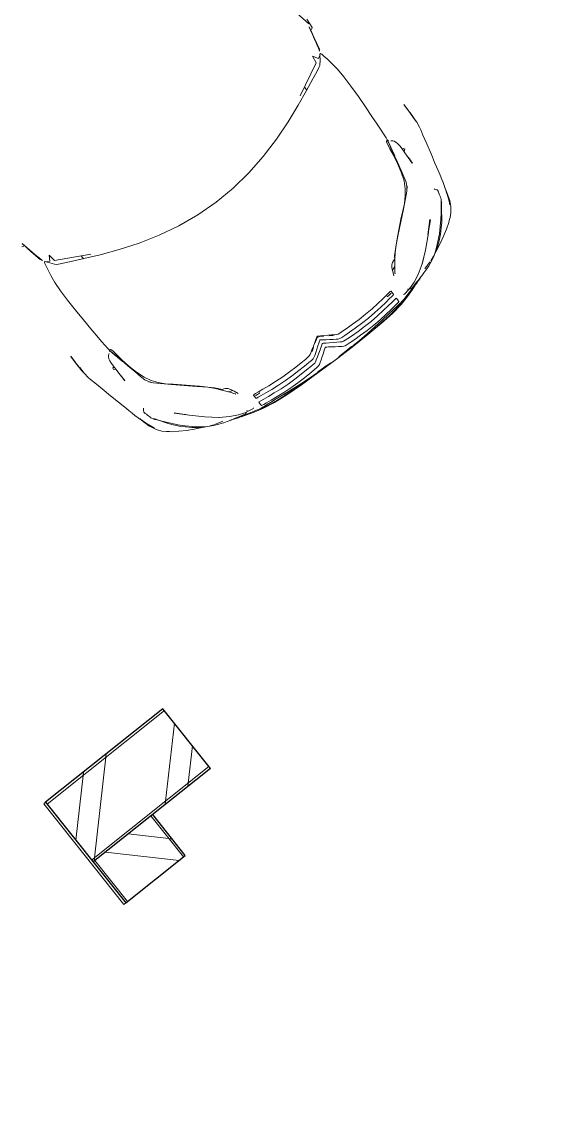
# Model space of a CAD drawing. Header units: millimetres. Extents: x 0 to 57242, y -59538 to 11130.
# Drawn here: x 8741 to 10988, y -10192 to -5605 of the extents above; entities that cross this region are included whole.
import ezdxf

# ---------------------------------------------------------------- set-up
doc = ezdxf.new("R2010")
doc.units = ezdxf.units.MM
for name, color, linetype, lineweight in [('A-WALL', 113, 'Continuous', 9), ('A-WALL-PATT', 111, 'Continuous', 25), ('G-IMPT', 8, 'Continuous', 9), ('GFdwg_dwg', 8, 'Continuous', 9)]:
    doc.layers.add(name, color=color, linetype=linetype, lineweight=lineweight)
pattern_1 = [(83.519, (10522.43, -7949.05), (-353.33, 40.14), []), (83.519, (10285.15, -7650.95), (-353.33, 40.14), [])]
pattern_2 = [(173.52, (10074.85, -9915.74), (-40.14, -353.33), []), (173.52, (9776.75, -10153.02), (-40.14, -353.33), [])]

# ---------------------------------------------------------------- blocks, each defined once
blk = doc.blocks.new('GFdwg_dwg_rge-311280-Level 0')
at = {"color": 1, "lineweight": 9, "flags": 128}
blk.add_lwpolyline([(-2120, 10), (-2120, 0), (-1580, 0), (-1580, 10)], dxfattribs=at)
blk = doc.blocks.new('GFdwg_dwg-311279-Level 0')
at = {"rotation": 308.5192572358332}
blk.add_blockref('GFdwg_dwg_rge-311280-Level 0', (10153, -10543.8), dxfattribs=at)
blk = doc.blocks.new('Red Car - Citroen C4_DWG-589463-Level 0')
at = {"layer": 'G-IMPT'}
for p, q in [((-1041, 872.2), (-1053.4, 869)), ((-1016.9, 874.9), (-1041, 872.2)), ((-986.8, 874.9), (-1016.9, 874.9)), ((-1013.6, 874.8), (-1008.5, 875.1)), ((-1013.6, 874.8), (-986.8, 874.9)), ((-1008.5, 875.1), (-1002.9, 875.5)), ((-1002.9, 875.5), (-971.1, 875.9)), ((-998, 875.4), (-966.5, 876.1)), ((-998, 875.4), (-971.1, 875.9)), ((-993.6, 875.3), (-966.5, 876.1)), ((-993.6, 875.3), (-989.6, 875.6)), ((-989.6, 875.6), (-986.8, 875.8)), ((-986.8, 875.8), (-960.1, 876.6)), ((-960.1, 876.6), (-927, 876.1)), ((-925.8, 876.1), (-958.8, 876.5)), ((-927, 876.1), (-958.8, 876.5)), ((-1233.4, 824), (-1200.3, 832.4)), ((-1200.3, 832.4), (-1159.6, 842.7)), ((-1159.6, 842.7), (-1115.3, 853.5)), ((-1076.8, 862.9), (-1115.3, 853.5)), ((-1053.4, 869), (-1076.8, 862.9)), ((-1362.9, 787.7), (-1387.9, 775.3)), ((-1378.4, 777.3), (-1356.6, 787.2)), ((-1345.4, 791.3), (-1364.5, 783.6)), ((-1352.2, 788.7), (-1364.5, 783.6)), ((-1362.9, 787.7), (-1315.1, 802)), ((-1362.9, 787.7), (-1329.1, 798.4)), ((-1362.9, 787.7), (-1356.3, 790)), ((-1356.6, 787.2), (-1343.9, 792.8)), ((-1345.4, 791.3), (-1356.6, 787.2)), ((-1356.6, 787.2), (-1352.2, 788.7)), ((-1356.3, 790), (-1315.1, 802)), ((-1352.2, 788.7), (-1345.4, 791.3)), ((-1351.2, 789.5), (-1343.9, 792.8)), ((-1335.5, 794.6), (-1345.4, 791.3)), ((-1343.9, 792.8), (-1323, 798.7)), ((-1343.9, 792.8), (-1325.3, 797.9)), ((-1319, 800), (-1335.5, 794.6)), ((-1329.1, 798.4), (-1311.5, 802.6)), ((-1329.1, 798.4), (-1315.1, 802)), ((-1329.1, 798.4), (-1313.7, 801.9)), ((-1319, 800), (-1303, 805.5)), ((-1309.8, 803.2), (-1315.1, 802)), ((-1286.3, 810.8), (-1303, 805.5)), ((-1273, 814.3), (-1286.3, 810.8)), ((-1254.5, 819), (-1273, 814.3)), ((-1233.4, 824), (-1254.5, 819)), ((-1428.8, 735.6), (-1434.5, 728.3)), ((-1428.8, 735.6), (-1420.3, 745.8)), ((-1420.3, 745.8), (-1406.9, 760.8)), ((-1406.9, 760.8), (-1401.6, 764.8)), ((-1401.6, 764.8), (-1387.9, 775.3)), ((-1366, 740.5), (-1383.8, 726.7)), ((-1370, 738.5), (-1382.6, 729.9)), ((-1378.4, 777.3), (-1373.2, 779.7)), ((-1370, 738.5), (-1360.8, 745.2)), ((-1352.1, 750.9), (-1366, 740.5)), ((-1354.4, 750.2), (-1360.8, 745.2)), ((-1350.4, 753.8), (-1354.4, 750.2)), ((-1352.1, 750.9), (-1343.2, 757.5)), ((-1342.7, 757.9), (-1351.5, 751.3)), ((-1351.5, 751.3), (-1343.2, 757.5)), ((-1350.4, 753.8), (-1348.1, 756.3)), ((-1348.1, 756.3), (-1346.9, 757.8)), ((-1346.4, 757.2), (-1347.4, 757.7)), ((-1346.9, 757.2), (-1346.9, 757.8)), ((-1346.4, 757.2), (-1344.1, 757)), ((-1342.7, 757.9), (-1337.6, 761.5)), ((-1337.6, 761.5), (-1335, 762.9)), ((-1333.2, 763.5), (-1335, 762.9)), ((-1329.8, 764.5), (-1333.2, 763.5)), ((-1329.8, 764.5), (-1324.4, 766)), ((-1324.4, 766), (-1318.1, 767.8)), ((-1318.1, 767.8), (-1311.8, 769.5)), ((-1306.5, 771), (-1311.8, 769.5)), ((-1306.5, 771), (-1303.2, 772)), ((-1303.2, 772), (-1301.2, 772.4)), ((-1301.2, 772.4), (-1299.7, 772.6)), ((-1299.7, 772.6), (-1298.9, 772.6)), ((-1298.9, 772.6), (-1297.4, 772.3)), ((-1297.4, 772.3), (-1295.6, 771.5)), ((-1295.6, 771.5), (-1293.3, 770)), ((-1290.3, 768), (-1293.3, 770)), ((-1286.5, 765.4), (-1290.3, 768)), ((-1286.5, 765.4), (-1284.7, 764.1)), ((-1115.5, 757.1), (-1144.8, 757.2)), ((-1115.9, 757), (-1144.8, 757.2)), ((-1115.5, 757.1), (-1144.2, 757)), ((-1115, 757.1), (-1144.2, 757)), ((-1114.7, 757.2), (-1143.6, 756.8)), ((-1115, 757.1), (-1143.6, 756.8)), ((-1143.1, 756.6), (-1114.1, 757.3)), ((-1143.1, 756.6), (-1114.7, 757.2)), ((-1114.1, 757.3), (-1089.7, 758)), ((-1089.7, 758), (-1069.4, 758.5)), ((-1083.8, 757.9), (-1078.2, 767.2)), ((-1076.4, 767.1), (-1077.1, 764.9)), ((-1077.1, 764.9), (-1076.4, 767.1)), ((-1072, 760.9), (-1072, 766.9)), ((-1072, 760.9), (-1072, 758.3)), ((-1069.4, 758.5), (-1053, 758.3)), ((-1040.2, 757.1), (-1053, 758.3)), ((-1031, 754.7), (-1040.2, 757.1)), ((-1031, 754.7), (-1024.3, 751.3)), ((-1024.3, 751.3), (-1019.4, 747.2)), ((-1015.4, 742.7), (-1019.4, 747.2)), ((-1015.4, 742.7), (-1013.7, 740.9)), ((-1007.8, 734), (-1005.1, 730.2)), ((-1007.8, 734), (-1005.1, 730.2)), ((-1007.8, 734), (-1005.1, 730.2)), ((-1007.8, 734), (-1005.1, 730.2)), ((-1007.8, 734), (-1005.1, 730.2)), ((-1007.8, 734), (-1005.1, 730.2)), ((-1007.8, 734), (-1005.1, 730.2)), ((-1007.8, 734), (-1005.1, 730.2)), ((-954.6, 735.3), (-977.3, 733.8)), ((-924.1, 737), (-954.6, 735.3)), ((-885.1, 739.1), (-924.1, 737)), ((-885.1, 739.1), (-836.9, 741.7)), ((-783.8, 744.1), (-836.9, 741.7)), ((-730.3, 745.5), (-783.8, 744.1)), ((-680.7, 745.4), (-730.3, 745.5)), ((-680.7, 745.4), (-639.5, 742.9)), ((-606.1, 739), (-639.5, 742.9)), ((-580.4, 734.6), (-606.1, 739)), ((-561.8, 730.8), (-580.4, 734.6)), ((-531, 729.8), (-507.8, 736.2)), ((-515.1, 735), (-531, 729.8)), ((-529.6, 730.7), (-504.7, 736.7)), ((-507.8, 736.2), (-529.6, 730.7)), ((-526.7, 733.7), (-501.4, 739)), ((-521, 734.9), (-519.6, 735.6)), ((-519.6, 735.6), (-521, 734.9)), ((-479.5, 742.6), (-504.7, 736.7)), ((-502.9, 737.2), (-477.6, 743)), ((-479.5, 742.6), (-502.9, 737.2)), ((-501.4, 739), (-476.2, 744.4)), ((-477.6, 743), (-452.2, 748.7)), ((-476.2, 744.4), (-451, 749.7)), ((-426.8, 754.4), (-452.2, 748.7)), ((-451.5, 748.9), (-426.2, 754.4)), ((-451.5, 748.9), (-426.8, 754.4)), ((-451, 749.7), (-425.8, 755.1)), ((-435.7, 764.2), (-440.3, 756.9)), ((-394.6, 767.5), (-435.7, 764.2)), ((-425.7, 754.8), (-425.8, 755.1)), ((-280.7, 735.5), (-414.9, 762.7)), ((-1451, 703.6), (-1467.2, 676)), ((-1433.9, 689.9), (-1453, 671)), ((-1451, 703.6), (-1434.5, 728.3)), ((-1448.8, 668.2), (-1426.4, 690.2)), ((-1433.9, 689.9), (-1415.3, 705.8)), ((-1426.4, 690.2), (-1404.3, 709.8)), ((-1398, 719.1), (-1415.3, 705.8)), ((-1383.8, 726.7), (-1404.3, 709.8)), ((-1382.6, 729.9), (-1398, 719.1)), ((-1170.6, 693.3), (-1191.9, 687.5)), ((-1182.1, 683.8), (-1145.5, 696.2)), ((-1170.6, 693.3), (-1139.1, 700.7)), ((-1106.4, 705.9), (-1145.5, 696.2)), ((-1102.8, 708.7), (-1139.1, 700.7)), ((-1069.2, 713.1), (-1106.4, 705.9)), ((-1067.3, 716.4), (-1102.8, 708.7)), ((-1049.7, 721.8), (-1074.9, 716.5)), ((-1038.6, 718.1), (-1069.2, 713.1)), ((-1037.9, 722.8), (-1067.3, 716.4)), ((-1049.7, 721.8), (-1024.9, 726.8)), ((-1038.6, 718.1), (-1019.1, 721.3)), ((-1037.9, 722.8), (-1020.3, 727.1)), ((-1033.9, 725), (-1015.5, 728.9)), ((-1033.9, 725), (-1024.9, 726.8)), ((-1010, 729.8), (-1020.3, 727.1)), ((-1008.3, 723.5), (-1019.1, 721.3)), ((-1015.5, 728.9), (-1011.7, 729.7)), ((-1004, 731.2), (-1011.7, 729.7)), ((-1002.3, 731.5), (-1010, 729.8)), ((-1004, 725.2), (-1008.3, 723.5)), ((-1004, 725.2), (-1008.3, 723.5)), ((-1004, 725.2), (-1008.3, 723.5)), ((-1004, 725.2), (-1008.3, 723.5)), ((-1004, 725.2), (-1008.3, 723.5)), ((-1004, 725.2), (-1008.3, 723.5)), ((-1004, 725.2), (-1008.3, 723.5)), ((-1004, 725.2), (-1008.3, 723.5)), ((-1004, 725.2), (-1008.3, 723.5)), ((-1006.7, 732.5), (-1005.1, 730.2)), ((-1003.7, 727.2), (-1005.1, 730.2)), ((-1003.2, 731.3), (-1004, 731.2)), ((-1004, 725.2), (-1003.7, 727.2)), ((-1003.2, 731.3), (-1002.7, 731.4)), ((-1002.7, 731.4), (-1002.4, 731.4)), ((-1002.4, 731.4), (-1002.3, 731.5)), ((-992.9, 732.6), (-1002.3, 731.5)), ((-992.9, 732.6), (-977.3, 733.8)), ((-634.4, 551.3), (-564, 688.3)), ((-587.1, 684.7), (-581.8, 693.5)), ((-576.8, 698.4), (-581.8, 693.5)), ((-576.8, 698.4), (-569.3, 704.4)), ((-569.3, 704.4), (-560.7, 710.7)), ((-532.8, 692.8), (-564, 688.3)), ((-561.8, 730.8), (-549.9, 728.3)), ((-560.7, 710.7), (-552.5, 716.6)), ((-547.1, 721.8), (-555, 706.3)), ((-555, 706.3), (-532.8, 692.8)), ((-546.1, 721.4), (-552.5, 716.6)), ((-543.9, 726.5), (-549.9, 728.3)), ((-546.1, 721.4), (-542.9, 724.5)), ((-544.2, 727.3), (-545.5, 724.9)), ((-542.9, 724.5), (-543.9, 726.5)), ((-529.6, 730.4), (-534, 728.2)), ((-532.5, 729), (-524.6, 731.7)), ((-532.5, 729), (-528, 731.3)), ((-526.6, 733.3), (-526.7, 733.7)), ((-1497.5, 616.2), (-1482.8, 646.4)), ((-1470.5, 644.7), (-1490.3, 620.4)), ((-1471.3, 650.5), (-1487.7, 629.6)), ((-1482.8, 646.4), (-1467.2, 676)), ((-1453, 671), (-1471.3, 650.5)), ((-1448.8, 668.2), (-1470.5, 644.7)), ((-1423.1, 628.1), (-1376.8, 672.7)), ((-1423, 627.7), (-1377.7, 673.6)), ((-1423, 627.9), (-1377.3, 673.2)), ((-1423, 627.7), (-1377.3, 673.2)), ((-1423, 627.9), (-1376.8, 672.7)), ((-1416.9, 633.8), (-1378.1, 674)), ((-1416.2, 634.3), (-1377.7, 673.6)), ((-1412.5, 638.3), (-1378.5, 674.4)), ((-1409.7, 641), (-1378.1, 674)), ((-1244.5, 644.7), (-1275.3, 610.3)), ((-1235.9, 649.7), (-1257.8, 628.2)), ((-1223.7, 666.8), (-1244.5, 644.7)), ((-1244.5, 644.7), (-1223.7, 666.8)), ((-1244.5, 644.7), (-1223.7, 666.8)), ((-1244.5, 644.7), (-1223.7, 666.7)), ((-1244.5, 644.7), (-1223.7, 666.7)), ((-1244.5, 644.7), (-1223.7, 666.7)), ((-1244.4, 644.8), (-1223.7, 667)), ((-1244.4, 644.8), (-1223.7, 666.8)), ((-1244.2, 644.7), (-1223.7, 667)), ((-1211.4, 668.3), (-1235.9, 649.7)), ((-1207.9, 679.8), (-1223.7, 666.7)), ((-1223.6, 667.1), (-1207.8, 680.4)), ((-1223.5, 667.1), (-1207.8, 680.6)), ((-1223.5, 667.1), (-1207.8, 680.4)), ((-1223.4, 667.1), (-1207.8, 680.6)), ((-1211.4, 668.3), (-1182.1, 683.8)), ((-1191.9, 687.5), (-1207.9, 679.8)), ((-609.7, 635.7), (-595.5, 667)), ((-595.5, 667), (-587.1, 684.7)), ((-1501.6, 608.2), (-1510.6, 589.8)), ((-1507.1, 596.2), (-1490.3, 620.4)), ((-1501.6, 608.2), (-1501, 609.4)), ((-1501, 609.4), (-1487.7, 629.6)), ((-1499, 612.7), (-1497.5, 616.2)), ((-1468.1, 580.1), (-1423.1, 628.1)), ((-1275.3, 610.3), (-1310.9, 569.7)), ((-1279.3, 603.8), (-1302.8, 576.6)), ((-1279.3, 603.8), (-1257.8, 628.2)), ((-609.7, 635.7), (-632.6, 585.7)), ((-1529, 551.6), (-1535.3, 533.3)), ((-1519.8, 572.9), (-1529, 551.6)), ((-1522.6, 552.5), (-1523.6, 549)), ((-1522.6, 552.5), (-1518.4, 567.2)), ((-1519.8, 572.9), (-1507.1, 596.2)), ((-1517.1, 571.8), (-1510.6, 589.8)), ((-1506.1, 533.9), (-1467.8, 580.4)), ((-1506.1, 533.9), (-1468.1, 580.1)), ((-1505.9, 534.5), (-1467.8, 580.4)), ((-1310.9, 569.7), (-1346.3, 529.5)), ((-1302.8, 576.6), (-1327.4, 548.3)), ((-660.9, 520.8), (-632.6, 585.7)), ((-632.2, 587), (-615.9, 587.3)), ((-632.2, 587), (-615.9, 587.3)), ((-1544.6, 503.2), (-1543, 508.2)), ((-1540.2, 517.2), (-1543, 508.2)), ((-1535.9, 531.5), (-1540.2, 517.2)), ((-1535.9, 531.5), (-1535.3, 533.3)), ((-1531.2, 495.2), (-1505.9, 534.5)), ((-1525.6, 540.4), (-1528.6, 531)), ((-1526.8, 536.5), (-1528.6, 531)), ((-1526.8, 536.5), (-1523.6, 549)), ((-1526.8, 536.5), (-1525.6, 540.4)), ((-1376.9, 495), (-1352.4, 520.5)), ((-1376.4, 495.7), (-1346.3, 529.5)), ((-1327.4, 548.3), (-1352.4, 520.5)), ((-691.1, 444.7), (-660.9, 520.8)), ((-1559.7, 457.5), (-1559, 460.4)), ((-1557.2, 466.7), (-1559, 460.4)), ((-1557.2, 466.7), (-1556.3, 469.8)), ((-1556.5, 465.7), (-1557.1, 464.1)), ((-1556.3, 469.8), (-1554.9, 474.1)), ((-1553, 470.1), (-1555.9, 458.6)), ((-1555.2, 436.1), (-1546.8, 461.9)), ((-1552.6, 480.3), (-1554.9, 474.1)), ((-1550.1, 481.5), (-1553, 470.1)), ((-1552.6, 480.3), (-1549.3, 489.3)), ((-1547.6, 491.2), (-1550.1, 481.5)), ((-1549.3, 489.3), (-1545.4, 499.5)), ((-1547.6, 491.2), (-1545.5, 499.8)), ((-1531.2, 495.2), (-1546.8, 461.9)), ((-1545.5, 499.8), (-1544.6, 503.2)), ((-1545.4, 499.5), (-1544.7, 501.2)), ((-1400.2, 473.3), (-1421.3, 455.4)), ((-1416, 458.2), (-1413.4, 459.2)), ((-1407.5, 463.7), (-1413.4, 459.2)), ((-1413.4, 456.6), (-1413.4, 462.1)), ((-1396, 474.9), (-1407.5, 463.7)), ((-1376.9, 495), (-1400.2, 473.3)), ((-1376.4, 495.7), (-1396, 474.9)), ((-1577.7, 403.5), (-1566.6, 438.3)), ((-1569.6, 417.3), (-1572.9, 404.3)), ((-1566.2, 430.2), (-1569.6, 417.3)), ((-1559.2, 458.4), (-1566.6, 438.3)), ((-1563.3, 441.5), (-1566.2, 430.2)), ((-1563.3, 441.5), (-1561.2, 450)), ((-1561.2, 450), (-1562.8, 443.3)), ((-1562.8, 443.3), (-1561.4, 449.5)), ((-1559.3, 417.3), (-1562, 405.3)), ((-1561.4, 449.5), (-1560.4, 454)), ((-1560.6, 440.6), (-1561.4, 437.3)), ((-1561.4, 437.3), (-1561.2, 435.5)), ((-1561.2, 435.5), (-1561, 434.6)), ((-1560.2, 433.2), (-1561, 434.6)), ((-1558.9, 446.9), (-1560.6, 440.6)), ((-1559.7, 457.5), (-1560.4, 454)), ((-1558.9, 431.8), (-1560.2, 433.2)), ((-1555.2, 436.1), (-1559.3, 417.3)), ((-1558.9, 446.9), (-1555.9, 458.6)), ((-1557.4, 429.9), (-1558.9, 431.8)), ((-1557.4, 429.9), (-1556.7, 428.6)), ((-1554.8, 424.7), (-1553.6, 421.3)), ((-1554.8, 424.7), (-1554.8, 424.5)), ((-1457.2, 416.6), (-1474.6, 409.9)), ((-1470.9, 418.6), (-1470.3, 419)), ((-1470.3, 419), (-1469.8, 419.3)), ((-1469.8, 419.3), (-1469.3, 419.5)), ((-1468.9, 419.7), (-1469.3, 419.5)), ((-1468.9, 419.7), (-1468.7, 419.9)), ((-1462.5, 424), (-1468.7, 419.9)), ((-1462.5, 424), (-1453.4, 430.8)), ((-1442.1, 423.9), (-1457.2, 416.6)), ((-1442.2, 423.9), (-1457.2, 416.6)), ((-1441.8, 424), (-1457.1, 416.7)), ((-1442.1, 423.9), (-1457.1, 416.7)), ((-1441.3, 424.3), (-1456.9, 416.7)), ((-1441.8, 424), (-1456.9, 416.7)), ((-1453.4, 430.8), (-1439.4, 441.3)), ((-1450.8, 419.6), (-1445.3, 436.9)), ((-1442.2, 423.9), (-1432.1, 431.6)), ((-1442.1, 423.9), (-1442.2, 423.9)), ((-1441.8, 424), (-1442.1, 423.9)), ((-1441.3, 424.3), (-1441.8, 424)), ((-1421.3, 455.4), (-1439.4, 441.3)), ((-1426, 439.3), (-1432.1, 431.6)), ((-1422.6, 446.1), (-1426, 439.3)), ((-1420.9, 451.6), (-1422.6, 446.1)), ((-1420.9, 451.6), (-1419.7, 454.8)), ((-1418.8, 456.6), (-1419.7, 454.8)), ((-1417.6, 457.6), (-1418.8, 456.6)), ((-1416, 458.2), (-1417.6, 457.6)), ((-719.9, 361.3), (-691.1, 444.7)), ((-1593.3, 321.4), (-1583, 373)), ((-1591.4, 333.6), (-1581.1, 378.2)), ((-1591.4, 333.6), (-1583, 373)), ((-1589.1, 346.1), (-1581.1, 378.2)), ((-1587.8, 361.8), (-1577.7, 403.5)), ((-1581.7, 364.5), (-1580.9, 369.4)), ((-1579.8, 375.4), (-1580.9, 369.4)), ((-1578.2, 382.9), (-1579.8, 375.4)), ((-1575.9, 392.3), (-1578.2, 382.9)), ((-1575.9, 392.3), (-1572.9, 404.3)), ((-1563, 398.8), (-1562, 405.3)), ((-1562, 396.3), (-1563, 398.8)), ((-1562, 396.1), (-1562, 396.3)), ((-1561.8, 395.8), (-1562, 396.1)), ((-1561.8, 395.8), (-1561.7, 395.6)), ((-1561.7, 395.6), (-1561.6, 395.3)), ((-1561.4, 395), (-1561.6, 395.3)), ((-1591.4, 333.6), (-1599.2, 267.1)), ((-1589.1, 346.1), (-1596.9, 291.2)), ((-1591.4, 333.6), (-1596.9, 291.2)), ((-1596.1, 310.1), (-1587.8, 361.8)), ((-1594.3, 316.3), (-1591.8, 331.3)), ((-1593.3, 321.4), (-1591.4, 333.6)), ((-1589.1, 346.1), (-1591.8, 331.3)), ((-1591.4, 333.6), (-1589.1, 346.1)), ((-1585.9, 323.8), (-1589, 295.5)), ((-1585.9, 323.8), (-1583.9, 342.3)), ((-1583.9, 342.3), (-1582.8, 353.5)), ((-1582.8, 353.5), (-1582.2, 360)), ((-1581.7, 364.5), (-1582.2, 360)), ((-1577.2, 337.7), (-1580.1, 315.4)), ((-1577.2, 337.7), (-1575.5, 351.3)), ((-1574.5, 358.5), (-1575.5, 351.3)), ((-1573.6, 361.2), (-1574.5, 358.5)), ((-1572.4, 361.6), (-1573.6, 361.2)), ((-1572.4, 361.6), (-1570.6, 361.9)), ((-1570.6, 361.9), (-1570.2, 361.9)), ((-1568, 362), (-1570.2, 361.9)), ((-1568, 362), (-1567.2, 362)), ((-1567.2, 362), (-1565.9, 362)), ((-1564.4, 362), (-1565.9, 362)), ((-1562.9, 362), (-1564.4, 362)), ((-1561.6, 362), (-1562.9, 362)), ((-1561.6, 362), (-1560.8, 362)), ((-1558.6, 361.9), (-1560.8, 362)), ((-1557.7, 337.7), (-1560.5, 315.4)), ((-1558.2, 361.9), (-1558.6, 361.9)), ((-1556.4, 361.6), (-1558.2, 361.9)), ((-1557.7, 337.7), (-1556, 351.3)), ((-1556.4, 361.6), (-1555.4, 361.2)), ((-1556, 351.3), (-1555.2, 358.4)), ((-1555.2, 358.4), (-1555.4, 361.2)), ((-1539.6, 337.7), (-1542.4, 315.4)), ((-1539.6, 337.7), (-1537.9, 351.3)), ((-1536.8, 358.5), (-1537.9, 351.3)), ((-1535.9, 361.2), (-1536.8, 358.5)), ((-1534.8, 361.6), (-1535.9, 361.2)), ((-1534.8, 361.6), (-1533, 361.9)), ((-1533, 361.9), (-1532.6, 361.9)), ((-1530.4, 362), (-1532.6, 361.9)), ((-1530.4, 362), (-1529.5, 362)), ((-1529.5, 362), (-1528.3, 362)), ((-1526.8, 362), (-1528.3, 362)), ((-1527.1, 341.5), (-1527.4, 337.9)), ((-1527.4, 337.9), (-1527.2, 336.2)), ((-1527.2, 336.3), (-1526.5, 335.6)), ((-1527.2, 336.2), (-1526.5, 335.6)), ((-1527.2, 336.2), (-1526.5, 335.6)), ((-1527.1, 341.5), (-1526.5, 347.4)), ((-1525.3, 362), (-1526.8, 362)), ((-1525.6, 355), (-1526.5, 347.4)), ((-1525.3, 335.7), (-1526.5, 335.6)), ((-1525.4, 356.8), (-1525.6, 355)), ((-1524, 362), (-1525.3, 362)), ((-1524, 362), (-1523.2, 362)), ((-1521, 361.9), (-1523.2, 362)), ((-1520.1, 337.7), (-1522.9, 315.4)), ((-1520.6, 361.9), (-1521, 361.9)), ((-1518.8, 361.6), (-1520.6, 361.9)), ((-1520.1, 337.7), (-1518.3, 351.3)), ((-1518.8, 361.6), (-1517.8, 361.2)), ((-1518.3, 351.3), (-1517.6, 358.4)), ((-1517.6, 358.4), (-1517.8, 361.2)), ((-719.9, 361.3), (-744, 274.1)), ((-1596.9, 291.2), (-1603.4, 195.8)), ((-1601.6, 249), (-1596.1, 310.1)), ((-1594.3, 316.3), (-1600, 252.7)), ((-1596.9, 291.2), (-1600, 252.7)), ((-1600, 252.7), (-1597.2, 288.8)), ((-1596.9, 291.2), (-1599.2, 267.1)), ((-1594.3, 316.3), (-1597.2, 288.8)), ((-1596.9, 291.2), (-1594.3, 316.3)), ((-1589, 295.5), (-1592.8, 259.7)), ((-1583.3, 286.6), (-1586.4, 253.3)), ((-1580.1, 315.4), (-1583.3, 286.6)), ((-1566.8, 253.5), (-1563.7, 286.6)), ((-1563.7, 286.6), (-1560.5, 315.4)), ((-1545.7, 286.6), (-1548.7, 253.3)), ((-1542.4, 315.4), (-1545.7, 286.6)), ((-1529.2, 253.5), (-1526.1, 286.6)), ((-1526.1, 286.6), (-1522.9, 315.4)), ((-1601.6, 249), (-1605.4, 174.7)), ((-1600, 252.7), (-1603.4, 195.8)), ((-1596.9, 217.7), (-1592.9, 258.2)), ((-1592.8, 259.7), (-1596.8, 219)), ((-1596.8, 219), (-1592.9, 258.2)), ((-1588.6, 217.7), (-1586.4, 253.3)), ((-1569, 218.1), (-1566.8, 253.5)), ((-1551, 217.7), (-1548.7, 253.3)), ((-1531.4, 218.1), (-1529.2, 253.5)), ((-762.4, 184.3), (-744, 274.1)), ((-1600.7, 174.6), (-1596.9, 217.7)), ((-1588.6, 217.7), (-1589.4, 181.8)), ((-1569, 218.1), (-1569.8, 182.7)), ((-1551, 217.7), (-1551.7, 181.8)), ((-1531.4, 218.1), (-1532.2, 182.7)), ((-774.2, 92.6), (-762.4, 184.3)), ((-1605.4, 174.7), (-1607.5, 90)), ((-1604.1, 145.7), (-1605.3, 97.4)), ((-1604.1, 145.7), (-1604.7, 121.9)), ((-1600.7, 174.6), (-1603.7, 131.2)), ((-1589.4, 181.8), (-1589.1, 147.8)), ((-1589.1, 147.8), (-1588.3, 118)), ((-1569.6, 149.3), (-1569.8, 182.7)), ((-1568.8, 120.3), (-1569.6, 149.3)), ((-1551.7, 181.8), (-1551.5, 147.8)), ((-1551.5, 147.8), (-1550.6, 118)), ((-1532, 149.3), (-1532.2, 182.7)), ((-1531.2, 120.3), (-1532, 149.3)), ((-1605.8, 87.6), (-1603.7, 131.2)), ((-1604.7, 121.9), (-1605.3, 97.3)), ((-1587.2, 94.6), (-1588.3, 118)), ((-1587.2, 94.6), (-1586.5, 79.8)), ((-1567.8, 97.8), (-1568.8, 120.3)), ((-1567.8, 97.8), (-1567.2, 84.1)), ((-1549.6, 94.6), (-1550.6, 118)), ((-1549.6, 94.6), (-1548.9, 79.8)), ((-1530.2, 97.8), (-1531.2, 120.3)), ((-1530.2, 97.8), (-1529.6, 84.1)), ((-778.4, 0), (-774.2, 92.6)), ((-1608.1, 0), (-1607.5, 90)), ((-1607.1, 43.8), (-1605.8, 87.6)), ((-1604.4, 70.2), (-1605.6, 32.3)), ((-1604, 82.5), (-1604.4, 70.2)), ((-1604, 82.5), (-1603.6, 89.6)), ((-1586.5, 79.8), (-1585.3, 70.6)), ((-1585.3, 70.6), (-1582.8, 63.9)), ((-1578.4, 56.7), (-1582.8, 63.9)), ((-1578.4, 56.7), (-1571.3, 46)), ((-1571.3, 46), (-1562.8, 33.7)), ((-1566.1, 76), (-1567.2, 84.1)), ((-1563.8, 70), (-1566.1, 76)), ((-1559.4, 62.9), (-1563.8, 70)), ((-1559.4, 62.9), (-1552.2, 51.4)), ((-1543.6, 37.8), (-1552.2, 51.4)), ((-1548.9, 79.8), (-1547.7, 70.6)), ((-1547.7, 70.6), (-1545.2, 63.9)), ((-1540.8, 56.7), (-1545.2, 63.9)), ((-1540.8, 56.7), (-1533.7, 46)), ((-1533.7, 46), (-1525.2, 33.7)), ((-1528.5, 76), (-1529.6, 84.1)), ((-1526.2, 70), (-1528.5, 76)), ((-1521.8, 62.9), (-1526.2, 70)), ((-1521.8, 62.9), (-1514.6, 51.4)), ((-1520.2, 55.1), (-1510.5, 41)), ((-1506, 37.8), (-1514.6, 51.4)), ((-1607.5, 0), (-1607.1, 43.8)), ((-1607.5, 0), (-1607.1, -43.8)), ((-1605.6, 32.3), (-1605.9, 21.7)), ((-1562.8, 33.7), (-1554.3, 21.5)), ((-1547.2, 11.4), (-1554.3, 21.5)), ((-1547.2, 11.4), (-1542.8, 5.1)), ((-1535, 24.1), (-1543.6, 37.8)), ((-1542.8, 5.1), (-1540.5, 1.8)), ((-1540.5, 1.8), (-1539.6, 0.4)), ((-1539.5, 0), (-1539.6, 0.4)), ((-1527.7, 12.7), (-1535, 24.1)), ((-1527.7, 12.7), (-1523.3, 5.7)), ((-1525.2, 33.7), (-1516.7, 21.5)), ((-1523.3, 5.7), (-1521, 1.9)), ((-1521, 1.9), (-1520.1, 0.4)), ((-1520, 0), (-1520.1, 0.4)), ((-1520, 0), (-1520.1, -0.4)), ((-1509.5, 11.4), (-1516.7, 21.5)), ((-1513.1, 45), (-1510.5, 41)), ((-1509.5, 11.4), (-1505.2, 5.1)), ((-1497.4, 24.1), (-1506, 37.8)), ((-1505.2, 5.1), (-1502.9, 1.8)), ((-1502.9, 1.8), (-1502, 0.4)), ((-1501.9, 0), (-1502, 0.4)), ((-1501.9, 0), (-1502, -0.4)), ((-1499.2, 22.6), (-1490.7, 11)), ((-1490.1, 12.7), (-1497.4, 24.1)), ((-1495.2, 17.2), (-1490.7, 11)), ((-1495.2, 17.2), (-1487.9, 6.6)), ((-1492.2, 13.2), (-1487.9, 6.6)), ((-1490.1, 12.7), (-1485.7, 5.7)), ((-1488.5, 4.3), (-1489.1, 7.2)), ((-1487.6, 0), (-1488, 2)), ((-1485.7, 5.7), (-1483.3, 1.9)), ((-1483.3, 1.9), (-1482.5, 0.4)), ((-1482.4, 0), (-1482.5, 0.4)), ((-1608.1, 0), (-1607.5, -90)), ((-1607.1, -43.8), (-1605.8, -87.6)), ((-1604.4, -70.2), (-1605.9, -21.7)), ((-1605.9, -21.7), (-1605.6, -32.3)), ((-1604.4, -70.2), (-1605.6, -32.3)), ((-1604.4, -70.2), (-1605.4, -39.4)), ((-1571.3, -46), (-1562.8, -33.7)), ((-1562.8, -33.7), (-1554.3, -21.5)), ((-1547.2, -11.4), (-1554.3, -21.5)), ((-1543.6, -37.8), (-1552.2, -51.4)), ((-1547.2, -11.4), (-1542.8, -5.1)), ((-1535, -24.1), (-1543.6, -37.8)), ((-1542.8, -5.1), (-1540.5, -1.8)), ((-1540.5, -1.8), (-1539.6, -0.4)), ((-1539.5, 0), (-1539.6, -0.4)), ((-1535, -24.1), (-1527.7, -12.7)), ((-1533.7, -46), (-1525.2, -33.7)), ((-1527.7, -12.7), (-1523.3, -5.7)), ((-1525.2, -33.7), (-1516.7, -21.5)), ((-1523.3, -5.7), (-1521, -1.9)), ((-1521, -1.9), (-1520.1, -0.4)), ((-1520.2, -55.1), (-1510.5, -41)), ((-1509.5, -11.4), (-1516.7, -21.5)), ((-1506, -37.8), (-1514.6, -51.4)), ((-1513.1, -45), (-1510.5, -41)), ((-1509.5, -11.4), (-1505.2, -5.1)), ((-1497.4, -24.1), (-1506, -37.8)), ((-1505.2, -5.1), (-1502.9, -1.8)), ((-1502.9, -1.8), (-1502, -0.4)), ((-1499.2, -22.6), (-1490.7, -11)), ((-1497.4, -24.1), (-1490.1, -12.7)), ((-1495.2, -17.2), (-1487.9, -6.6)), ((-1495.2, -17.2), (-1490.7, -11)), ((-1492.2, -13.2), (-1487.9, -6.6)), ((-1490.1, -12.7), (-1485.7, -5.7)), ((-1488.5, -4), (-1489.1, -7.2)), ((-1487.6, 0), (-1488, -2)), ((-1485.7, -5.7), (-1483.3, -1.9)), ((-1483.3, -1.9), (-1482.5, -0.4)), ((-1482.4, 0), (-1482.5, -0.4)), ((-778.4, 0), (-774.2, -92.6)), ((-1607.5, -90), (-1605.4, -174.7)), ((-1605.8, -87.6), (-1603.7, -131.2)), ((-1604, -82.5), (-1604.4, -70.2)), ((-1603.6, -89.6), (-1604, -82.5)), ((-1587.2, -94.6), (-1586.5, -79.8)), ((-1586.5, -79.8), (-1585.3, -70.6)), ((-1585.3, -70.6), (-1582.8, -63.9)), ((-1578.4, -56.7), (-1582.8, -63.9)), ((-1571.3, -46), (-1578.4, -56.7)), ((-1567.8, -97.8), (-1567.2, -84.1)), ((-1566.1, -76), (-1567.2, -84.1)), ((-1563.8, -70), (-1566.1, -76)), ((-1559.4, -62.9), (-1563.8, -70)), ((-1559.4, -62.9), (-1552.2, -51.4)), ((-1549.6, -94.6), (-1548.9, -79.8)), ((-1548.9, -79.8), (-1547.7, -70.6)), ((-1547.7, -70.6), (-1545.2, -63.9)), ((-1540.8, -56.7), (-1545.2, -63.9)), ((-1533.7, -46), (-1540.8, -56.7)), ((-1530.2, -97.8), (-1529.6, -84.1)), ((-1528.5, -76), (-1529.6, -84.1)), ((-1526.2, -70), (-1528.5, -76)), ((-1521.8, -62.9), (-1526.2, -70)), ((-1521.8, -62.9), (-1514.6, -51.4)), ((-1604.7, -121.9), (-1605.3, -97.1)), ((-1604.1, -145.7), (-1605.3, -97.1)), ((-1604.7, -121.9), (-1604.1, -145.7)), ((-1600.7, -174.6), (-1603.7, -131.2)), ((-1589.1, -147.8), (-1588.3, -118)), ((-1587.2, -94.6), (-1588.3, -118)), ((-1568.8, -120.3), (-1569.6, -149.3)), ((-1568.8, -120.3), (-1567.8, -97.8)), ((-1551.5, -147.8), (-1550.6, -118)), ((-1549.6, -94.6), (-1550.6, -118)), ((-1531.2, -120.3), (-1532, -149.3)), ((-1531.2, -120.3), (-1530.2, -97.8)), ((-762.4, -184.3), (-774.2, -92.6)), ((-1605.4, -174.7), (-1601.6, -249)), ((-1600, -252.7), (-1603.9, -166.8)), ((-1601.3, -224.4), (-1603.9, -166.8)), ((-1600.7, -174.6), (-1596.9, -217.7)), ((-1589.4, -181.8), (-1589.1, -147.8)), ((-1589.4, -181.8), (-1588.6, -217.7)), ((-1569.6, -149.3), (-1569.8, -182.7)), ((-1569, -218.1), (-1569.8, -182.7)), ((-1551.7, -181.8), (-1551.5, -147.8)), ((-1551.7, -181.8), (-1551, -217.7)), ((-1532, -149.3), (-1532.2, -182.7)), ((-1531.4, -218.1), (-1532.2, -182.7)), ((-1596.9, -291.2), (-1603.4, -195.8)), ((-1600, -252.7), (-1603.4, -195.8)), ((-1600, -252.7), (-1601.3, -224.4)), ((-1596.9, -217.7), (-1592.9, -258.2)), ((-1596.8, -219), (-1592.8, -259.7)), ((-1596.8, -219), (-1592.9, -258.2)), ((-1588.6, -217.7), (-1586.4, -253.3)), ((-1566.8, -253.5), (-1569, -218.1)), ((-1551, -217.7), (-1548.7, -253.3)), ((-1529.2, -253.5), (-1531.4, -218.1)), ((-744, -274.1), (-762.4, -184.3)), ((-1601.6, -249), (-1596.1, -310.1)), ((-1594.3, -316.3), (-1600, -252.7)), ((-1596.9, -291.2), (-1600, -252.7)), ((-1597.2, -288.8), (-1600, -252.7)), ((-1591.4, -333.6), (-1599.2, -267.1)), ((-1596.9, -291.2), (-1599.2, -267.1)), ((-1592.8, -259.7), (-1589, -295.5)), ((-1583.3, -286.6), (-1586.4, -253.3)), ((-1566.8, -253.5), (-1563.7, -286.6)), ((-1545.7, -286.6), (-1548.7, -253.3)), ((-1529.2, -253.5), (-1526.1, -286.6)), ((-719.9, -361.3), (-744, -274.1)), ((-1594.3, -316.3), (-1597.2, -288.8)), ((-1589.1, -346.1), (-1596.9, -291.2)), ((-1591.4, -333.6), (-1596.9, -291.2)), ((-1594.3, -316.3), (-1596.9, -291.2)), ((-1596.1, -310.1), (-1587.8, -361.8)), ((-1594.3, -316.3), (-1591.8, -331.3)), ((-1585.9, -323.8), (-1589, -295.5)), ((-1580.1, -315.4), (-1583.3, -286.6)), ((-1577.2, -337.7), (-1580.1, -315.4)), ((-1563.7, -286.6), (-1560.5, -315.4)), ((-1557.7, -337.7), (-1560.5, -315.4)), ((-1542.4, -315.4), (-1545.7, -286.6)), ((-1539.6, -337.7), (-1542.4, -315.4)), ((-1526.1, -286.6), (-1522.9, -315.4)), ((-1520.1, -337.7), (-1522.9, -315.4)), ((-1591.4, -333.6), (-1593.3, -321.4)), ((-1583, -373), (-1593.3, -321.4)), ((-1589.1, -346.1), (-1591.8, -331.3)), ((-1581.1, -378.2), (-1591.4, -333.6)), ((-1589.1, -346.1), (-1591.4, -333.6)), ((-1591.4, -333.6), (-1583, -373)), ((-1581.1, -378.2), (-1589.1, -346.1)), ((-1587.8, -361.8), (-1577.7, -403.5)), ((-1585.9, -323.8), (-1583.9, -342.3)), ((-1583.9, -342.3), (-1582.8, -353.5)), ((-1582.8, -353.5), (-1582.2, -360)), ((-1582.2, -360), (-1581.7, -364.5)), ((-1581.7, -364.5), (-1580.9, -369.4)), ((-1577.2, -337.7), (-1575.5, -351.3)), ((-1574.5, -358.5), (-1575.5, -351.3)), ((-1573.6, -361.2), (-1574.5, -358.5)), ((-1573.6, -361.2), (-1572.4, -361.6)), ((-1572.4, -361.6), (-1570.6, -361.9)), ((-1570.2, -361.9), (-1570.6, -361.9)), ((-1568, -362), (-1570.2, -361.9)), ((-1567.2, -362), (-1568, -362)), ((-1567.2, -362), (-1565.9, -362)), ((-1564.4, -362), (-1565.9, -362)), ((-1562.9, -362), (-1564.4, -362)), ((-1561.6, -362), (-1562.9, -362)), ((-1561.6, -362), (-1560.8, -362)), ((-1560.8, -362), (-1558.6, -361.9)), ((-1558.2, -361.9), (-1558.6, -361.9)), ((-1558.2, -361.9), (-1556.4, -361.6)), ((-1557.7, -337.7), (-1556, -351.3)), ((-1556.4, -361.6), (-1555.4, -361.2)), ((-1556, -351.3), (-1555.2, -358.4)), ((-1555.2, -358.4), (-1555.4, -361.2)), ((-1539.6, -337.7), (-1537.9, -351.3)), ((-1536.8, -358.5), (-1537.9, -351.3)), ((-1535.9, -361.2), (-1536.8, -358.5)), ((-1535.9, -361.2), (-1534.8, -361.6)), ((-1534.8, -361.6), (-1533, -361.9)), ((-1532.6, -361.9), (-1533, -361.9)), ((-1530.4, -362), (-1532.6, -361.9)), ((-1529.5, -362), (-1530.4, -362)), ((-1529.5, -362), (-1528.3, -362)), ((-1526.8, -362), (-1528.3, -362)), ((-1527.2, -336.2), (-1527.4, -337.9)), ((-1527.1, -341.5), (-1527.4, -337.9)), ((-1527.2, -336.3), (-1526.5, -335.6)), ((-1526.5, -335.6), (-1527.2, -336.2)), ((-1526.5, -335.6), (-1527.2, -336.2)), ((-1527.1, -341.5), (-1526.5, -347.4)), ((-1525.3, -362), (-1526.8, -362)), ((-1526.5, -335.6), (-1525.3, -335.7)), ((-1526.5, -347.4), (-1525.6, -355)), ((-1525.4, -356.8), (-1525.6, -355)), ((-1524, -362), (-1525.3, -362)), ((-1524, -362), (-1523.2, -362)), ((-1523.2, -362), (-1521, -361.9)), ((-1520.6, -361.9), (-1521, -361.9)), ((-1520.6, -361.9), (-1518.8, -361.6)), ((-1520.1, -337.7), (-1518.3, -351.3)), ((-1518.8, -361.6), (-1517.8, -361.2)), ((-1518.3, -351.3), (-1517.6, -358.4)), ((-1517.6, -358.4), (-1517.8, -361.2)), ((-719.9, -361.3), (-691.1, -444.7)), ((-1580.9, -369.4), (-1579.8, -375.4)), ((-1579.8, -375.4), (-1578.2, -382.9)), ((-1578.2, -382.9), (-1575.9, -392.3)), ((-1577.7, -403.5), (-1566.6, -438.3)), ((-1575.9, -392.3), (-1572.9, -404.3)), ((-1572.9, -404.3), (-1569.6, -417.3)), ((-1562, -396.3), (-1563, -398.8)), ((-1563, -398.8), (-1562, -405.3)), ((-1561.8, -395.8), (-1562, -396.1)), ((-1562, -396.1), (-1562, -396.3)), ((-1559.3, -417.3), (-1562, -405.3)), ((-1561.8, -395.8), (-1561.7, -395.6)), ((-1561.7, -395.6), (-1561.6, -395.3)), ((-1561.4, -395), (-1561.6, -395.3)), ((-1474.6, -409.9), (-1457.2, -416.6)), ((-1569.6, -417.3), (-1566.2, -430.2)), ((-1559.2, -458.4), (-1566.6, -438.3)), ((-1563.3, -441.5), (-1566.2, -430.2)), ((-1563.3, -441.5), (-1561.2, -450)), ((-1561.2, -450), (-1562.8, -443.3)), ((-1562.8, -443.3), (-1561.4, -449.5)), ((-1561.4, -437.3), (-1561.2, -435.5)), ((-1561.4, -437.3), (-1560.6, -440.6)), ((-1561.4, -449.5), (-1560.4, -454)), ((-1561.2, -435.5), (-1561, -434.6)), ((-1561, -434.6), (-1560.2, -433.2)), ((-1558.9, -446.9), (-1560.6, -440.6)), ((-1559.7, -457.5), (-1560.4, -454)), ((-1560.2, -433.2), (-1558.9, -431.8)), ((-1559.7, -457.5), (-1559, -460.4)), ((-1555.2, -436.1), (-1559.3, -417.3)), ((-1557.4, -429.9), (-1558.9, -431.8)), ((-1558.9, -446.9), (-1555.9, -458.6)), ((-1557.4, -429.9), (-1557, -429.1)), ((-1555.9, -458.6), (-1553, -470.1)), ((-1555.2, -436.1), (-1546.8, -461.9)), ((-1554.8, -424.7), (-1553.6, -421.3)), ((-1554.8, -424.7), (-1554.8, -424.5)), ((-1470.9, -418.6), (-1470.3, -419)), ((-1470.3, -419), (-1469.8, -419.3)), ((-1469.8, -419.3), (-1469.3, -419.5)), ((-1468.9, -419.7), (-1469.3, -419.5)), ((-1468.9, -419.7), (-1468.7, -419.9)), ((-1462.5, -424), (-1468.7, -419.9)), ((-1462.5, -424), (-1453.4, -430.8)), ((-1442.1, -423.9), (-1457.2, -416.6)), ((-1442.2, -423.9), (-1457.2, -416.6)), ((-1441.8, -424), (-1457.1, -416.7)), ((-1457.1, -416.7), (-1442.1, -423.9)), ((-1441.3, -424.3), (-1456.9, -416.7)), ((-1456.9, -416.7), (-1441.8, -424)), ((-1453.4, -430.8), (-1439.4, -441.3)), ((-1445.3, -436.9), (-1450.8, -419.6)), ((-1442.1, -423.9), (-1442.2, -423.9)), ((-1442.2, -423.9), (-1432.1, -431.6)), ((-1441.8, -424), (-1442.1, -423.9)), ((-1441.3, -424.3), (-1441.8, -424)), ((-1421.3, -455.4), (-1439.4, -441.3)), ((-1432.1, -431.6), (-1426, -439.3)), ((-1426, -439.3), (-1422.6, -446.1)), ((-1420.9, -451.6), (-1422.6, -446.1)), ((-1400.2, -473.3), (-1421.3, -455.4)), ((-1419.7, -454.8), (-1420.9, -451.6)), ((-1419.7, -454.8), (-1418.8, -456.6)), ((-1418.8, -456.6), (-1417.6, -457.6)), ((-1416, -458.2), (-1417.6, -457.6)), ((-1416, -458.2), (-1413.4, -459.2)), ((-1413.4, -456.6), (-1413.4, -462.1)), ((-660.9, -520.8), (-691.1, -444.7)), ((-1557.2, -466.7), (-1559, -460.4)), ((-1557.2, -466.7), (-1556.3, -469.8)), ((-1556.5, -465.7), (-1557.1, -464.1)), ((-1556.3, -469.8), (-1554.9, -474.1)), ((-1552.6, -480.3), (-1554.9, -474.1)), ((-1553, -470.1), (-1550.1, -481.5)), ((-1552.6, -480.3), (-1549.3, -489.3)), ((-1547.6, -491.2), (-1550.1, -481.5)), ((-1549.3, -489.3), (-1545.4, -499.5)), ((-1547.6, -491.2), (-1545.5, -499.8)), ((-1531.2, -495.2), (-1546.8, -461.9)), ((-1545.5, -499.8), (-1544.6, -503.2)), ((-1545.4, -499.5), (-1544.5, -501.8)), ((-1544.6, -503.2), (-1543, -508.2)), ((-1531.2, -495.2), (-1505.9, -534.5)), ((-1413.4, -459.2), (-1407.5, -463.7)), ((-1407.5, -463.7), (-1396, -474.9)), ((-1376.9, -495), (-1400.2, -473.3)), ((-1376.4, -495.7), (-1396, -474.9)), ((-1376.9, -495), (-1352.4, -520.5)), ((-1346.3, -529.5), (-1376.4, -495.7)), ((-1540.2, -517.2), (-1543, -508.2)), ((-1540.2, -517.2), (-1535.9, -531.5)), ((-1535.9, -531.5), (-1535.3, -533.3)), ((-1535.3, -533.3), (-1529, -551.6)), ((-1525.6, -540.4), (-1528.6, -531)), ((-1528.6, -531), (-1526.8, -536.5)), ((-1525.6, -540.4), (-1526.8, -536.5)), ((-1526.8, -536.5), (-1523.6, -549)), ((-1522.6, -552.5), (-1523.6, -549)), ((-1506.1, -533.9), (-1467.8, -580.4)), ((-1506.1, -533.9), (-1468.1, -580.1)), ((-1505.9, -534.5), (-1467.8, -580.4)), ((-1327.4, -548.3), (-1352.4, -520.5)), ((-1346.3, -529.5), (-1310.9, -569.7)), ((-1302.8, -576.6), (-1327.4, -548.3)), ((-632.6, -585.7), (-660.9, -520.8)), ((-1529, -551.6), (-1519.8, -572.9)), ((-1522.6, -552.5), (-1518.4, -567.2)), ((-1507.1, -596.2), (-1519.8, -572.9)), ((-1517.1, -571.8), (-1510.6, -589.8)), ((-1501.6, -608.2), (-1510.6, -589.8)), ((-1507.1, -596.2), (-1490.3, -620.4)), ((-1468.1, -580.1), (-1423.1, -628.1)), ((-1310.9, -569.7), (-1275.3, -610.3)), ((-1279.3, -603.8), (-1302.8, -576.6)), ((-634.4, -551.3), (-564, -688.3)), ((-632.6, -585.7), (-609.7, -635.7)), ((-632.2, -587), (-615.9, -587.3)), ((-632.2, -587), (-615.9, -587.3)), ((-1501, -609.4), (-1501.6, -608.2)), ((-1501, -609.4), (-1487.7, -629.6)), ((-1499.5, -611.7), (-1497.5, -616.2)), ((-1482.8, -646.4), (-1497.5, -616.2)), ((-1490.3, -620.4), (-1470.5, -644.7)), ((-1487.7, -629.6), (-1471.3, -650.5)), ((-1423.1, -628.1), (-1376.8, -672.7)), ((-1423, -627.7), (-1377.7, -673.6)), ((-1423, -627.7), (-1377.3, -673.2)), ((-1423, -627.9), (-1376.8, -672.7)), ((-1423, -627.9), (-1377.3, -673.2)), ((-1416.2, -634.5), (-1378.1, -674)), ((-1416.1, -634.4), (-1377.7, -673.6)), ((-1412.7, -638.1), (-1378.5, -674.4)), ((-1410.2, -640.5), (-1378.1, -674)), ((-1279.3, -603.8), (-1257.8, -628.2)), ((-1244.5, -644.7), (-1275.3, -610.3)), ((-1235.9, -649.7), (-1257.8, -628.2)), ((-609.7, -635.7), (-595.5, -667)), ((-1467.2, -676), (-1482.8, -646.4)), ((-1471.3, -650.5), (-1453, -671)), ((-1470.5, -644.7), (-1448.8, -668.2)), ((-1451, -703.6), (-1467.2, -676)), ((-1433.9, -689.9), (-1453, -671)), ((-1426.4, -690.2), (-1448.8, -668.2)), ((-1223.7, -666.8), (-1244.5, -644.7)), ((-1244.5, -644.7), (-1223.7, -666.8)), ((-1244.5, -644.7), (-1223.7, -666.8)), ((-1244.5, -644.7), (-1223.7, -666.7)), ((-1244.5, -644.7), (-1223.7, -666.7)), ((-1244.5, -644.7), (-1223.7, -666.7)), ((-1244.4, -644.8), (-1223.7, -666.8)), ((-1244.4, -644.8), (-1223.7, -667)), ((-1244.2, -644.7), (-1223.7, -667)), ((-1211.4, -668.3), (-1235.9, -649.7)), ((-1223.7, -666.7), (-1207.9, -679.8)), ((-1223.6, -667.1), (-1207.8, -680.4)), ((-1223.5, -667.1), (-1207.8, -680.6)), ((-1223.5, -667.1), (-1207.8, -680.4)), ((-1223.4, -667.1), (-1207.8, -680.6)), ((-1211.4, -668.3), (-1182.1, -683.8)), ((-1207.9, -679.8), (-1191.9, -687.5)), ((-1170.6, -693.3), (-1191.9, -687.5)), ((-1182.1, -683.8), (-1145.5, -696.2)), ((-587.1, -684.7), (-595.5, -667)), ((-581.8, -693.5), (-587.1, -684.7)), ((-1451, -703.6), (-1434.5, -728.3)), ((-1428.8, -735.6), (-1434.5, -728.3)), ((-1433.9, -689.9), (-1415.3, -705.8)), ((-1426.4, -690.2), (-1404.3, -709.8)), ((-1415.3, -705.8), (-1398, -719.1)), ((-1404.3, -709.8), (-1383.8, -726.7)), ((-1398, -719.1), (-1382.6, -729.9)), ((-1383.8, -726.7), (-1366, -740.5)), ((-1370, -738.5), (-1382.6, -729.9)), ((-1170.6, -693.3), (-1139.1, -700.7)), ((-1106.4, -705.9), (-1145.5, -696.2)), ((-1139.1, -700.7), (-1102.8, -708.7)), ((-1069.2, -713.1), (-1106.4, -705.9)), ((-1102.8, -708.7), (-1067.3, -716.4)), ((-1049.7, -721.8), (-1074.9, -716.5)), ((-1038.6, -718.1), (-1069.2, -713.1)), ((-1037.9, -722.8), (-1067.3, -716.4)), ((-1049.7, -721.8), (-1024.9, -726.8)), ((-1038.6, -718.1), (-1019.1, -721.3)), ((-1037.9, -722.8), (-1020.3, -727.1)), ((-1033.9, -725), (-1024.9, -726.8)), ((-1033.9, -725), (-1015.5, -728.9)), ((-1020.3, -727.1), (-1010, -729.8)), ((-1008.3, -723.5), (-1019.1, -721.3)), ((-1015.5, -728.9), (-1011.7, -729.7)), ((-1011.7, -729.7), (-1004, -731.2)), ((-1010, -729.8), (-1002.3, -731.5)), ((-1004, -725.2), (-1008.3, -723.5)), ((-1004, -725.2), (-1008.3, -723.5)), ((-1004, -725.2), (-1008.3, -723.5)), ((-1004, -725.2), (-1008.3, -723.5)), ((-1004, -725.2), (-1008.3, -723.5)), ((-1004, -725.2), (-1008.3, -723.5)), ((-1004, -725.2), (-1008.3, -723.5)), ((-1004, -725.2), (-1008.3, -723.5)), ((-1004, -725.2), (-1008.3, -723.5)), ((-1007.8, -734), (-1005.1, -730.2)), ((-1007.8, -734), (-1005.1, -730.2)), ((-1007.8, -734), (-1005.1, -730.2)), ((-1007.8, -734), (-1005.1, -730.2)), ((-1007.8, -734), (-1005.1, -730.2)), ((-1007.8, -734), (-1005.1, -730.2)), ((-1007.8, -734), (-1005.1, -730.2)), ((-1007.8, -734), (-1005.1, -730.2)), ((-1006.7, -732.5), (-1005.1, -730.2)), ((-1003.7, -727.2), (-1005.1, -730.2)), ((-1004, -725.2), (-1003.7, -727.2)), ((-1004, -731.2), (-1003.2, -731.3)), ((-1003.2, -731.3), (-1002.7, -731.4)), ((-1002.7, -731.4), (-1002.4, -731.4)), ((-1002.4, -731.4), (-1002.3, -731.5)), ((-992.9, -732.6), (-1002.3, -731.5)), ((-992.9, -732.6), (-977.3, -733.8)), ((-977.3, -733.8), (-954.6, -735.3)), ((-581.8, -693.5), (-576.8, -698.4)), ((-561.8, -730.8), (-580.4, -734.6)), ((-576.8, -698.4), (-569.3, -704.4)), ((-560.7, -710.7), (-569.3, -704.4)), ((-532.8, -692.8), (-564, -688.3)), ((-561.8, -730.8), (-549.9, -728.3)), ((-552.5, -716.6), (-560.7, -710.7)), ((-555, -706.3), (-532.8, -692.8)), ((-547.1, -721.7), (-555, -706.3)), ((-552.5, -716.6), (-546.1, -721.4)), ((-549.9, -728.3), (-543.9, -726.5)), ((-546.1, -721.4), (-542.9, -724.5)), ((-544.2, -727.3), (-545.5, -724.9)), ((-543.9, -726.5), (-542.9, -724.5)), ((-534, -728.2), (-529.6, -730.4)), ((-532.5, -729), (-528, -731.3)), ((-532.5, -729), (-524.2, -731.8)), ((-515.1, -735), (-531, -729.8)), ((-531, -729.8), (-507.8, -736.2)), ((-529.6, -730.7), (-504.7, -736.7)), ((-529.6, -730.7), (-507.8, -736.2)), ((-526.7, -733.7), (-526.6, -733.3)), ((-526.7, -733.7), (-501.4, -738.9)), ((-1428.8, -735.6), (-1420.3, -745.8)), ((-1420.3, -745.8), (-1406.9, -760.8)), ((-1406.9, -760.8), (-1387.9, -775.3)), ((-1362.9, -787.7), (-1387.9, -775.3)), ((-1378.4, -777.3), (-1356.6, -787.2)), ((-1378.4, -777.3), (-1373.2, -779.7)), ((-1370, -738.5), (-1360.8, -745.2)), ((-1352.1, -750.9), (-1366, -740.5)), ((-1360.8, -745.2), (-1354.4, -750.2)), ((-1354.4, -750.2), (-1350.4, -753.8)), ((-1352.1, -750.9), (-1343.2, -757.5)), ((-1351.5, -751.3), (-1342.7, -757.9)), ((-1351.5, -751.3), (-1343.2, -757.5)), ((-1348.1, -756.3), (-1350.4, -753.8)), ((-1348.1, -756.3), (-1346.9, -757.8)), ((-1347.4, -757.7), (-1346.4, -757.2)), ((-1346.9, -757.2), (-1346.9, -757.8)), ((-1346.4, -757.2), (-1344.2, -757)), ((-1342.7, -757.9), (-1337.6, -761.5)), ((-1337.6, -761.5), (-1335, -762.9)), ((-1335, -762.9), (-1333.2, -763.5)), ((-1329.8, -764.5), (-1333.2, -763.5)), ((-1324.4, -766), (-1329.8, -764.5)), ((-1324.4, -766), (-1318.1, -767.8)), ((-1318.1, -767.8), (-1311.8, -769.5)), ((-1306.5, -771), (-1311.8, -769.5)), ((-1306.5, -771), (-1303.2, -772)), ((-1303.2, -772), (-1301.2, -772.4)), ((-1299.7, -772.6), (-1301.2, -772.4)), ((-1299.7, -772.6), (-1298.9, -772.6)), ((-1298.9, -772.6), (-1297.4, -772.3)), ((-1295.6, -771.5), (-1297.4, -772.3)), ((-1293.3, -770), (-1295.6, -771.5)), ((-1290.3, -768), (-1293.3, -770)), ((-1290.3, -768), (-1286.5, -765.4)), ((-1284.7, -764.1), (-1286.5, -765.4)), ((-1115.9, -757), (-1144.8, -757.2)), ((-1115.5, -757.1), (-1144.8, -757.2)), ((-1115.5, -757.1), (-1144.2, -757)), ((-1115, -757.1), (-1144.2, -757)), ((-1115, -757.1), (-1143.6, -756.8)), ((-1114.7, -757.2), (-1143.6, -756.8)), ((-1143.1, -756.6), (-1114.1, -757.3)), ((-1143.1, -756.6), (-1114.7, -757.2)), ((-1114.1, -757.3), (-1089.7, -758)), ((-1089.7, -758), (-1069.4, -758.5)), ((-1083.8, -757.9), (-1078.2, -767.2)), ((-1076.4, -767.1), (-1077.1, -764.9)), ((-1076.4, -767.1), (-1077.1, -764.9)), ((-1072, -760.9), (-1072, -759.7)), ((-1072, -760.9), (-1072, -766.9)), ((-1069.4, -758.5), (-1053, -758.3)), ((-1040.2, -757.1), (-1053, -758.3)), ((-1031, -754.7), (-1040.2, -757.1)), ((-1031, -754.7), (-1024.3, -751.3)), ((-1024.3, -751.3), (-1019.4, -747.2)), ((-1015.4, -742.7), (-1019.4, -747.2)), ((-1015.4, -742.7), (-1013.7, -740.9)), ((-954.6, -735.3), (-924.1, -737)), ((-885.1, -739.1), (-924.1, -737)), ((-836.9, -741.7), (-885.1, -739.1)), ((-836.9, -741.7), (-783.8, -744.1)), ((-783.8, -744.1), (-730.3, -745.5)), ((-680.7, -745.4), (-730.3, -745.5)), ((-680.7, -745.4), (-639.5, -742.9)), ((-639.5, -742.9), (-606.1, -739)), ((-606.1, -739), (-580.4, -734.6)), ((-521.1, -734.9), (-519.6, -735.6)), ((-521, -734.9), (-519.6, -735.6)), ((-479.5, -742.6), (-504.7, -736.7)), ((-479.5, -742.6), (-502.9, -737.2)), ((-477.6, -743), (-502.9, -737.2)), ((-476.2, -744.4), (-501.4, -738.9)), ((-452.2, -748.7), (-477.6, -743)), ((-451, -749.7), (-476.2, -744.4)), ((-426.8, -754.4), (-452.2, -748.7)), ((-426.8, -754.4), (-451.5, -748.9)), ((-426.2, -754.4), (-451.5, -748.9)), ((-425.8, -755), (-451, -749.7)), ((-435.7, -764.2), (-440.3, -756.9)), ((-425.7, -754.8), (-425.8, -755)), ((-1352.2, -788.7), (-1364.5, -783.6)), ((-1364.5, -783.6), (-1345.4, -791.3)), ((-1356.3, -790), (-1362.9, -787.7)), ((-1362.9, -787.7), (-1329.1, -798.4)), ((-1362.9, -787.7), (-1315.1, -802)), ((-1356.6, -787.2), (-1345.4, -791.3)), ((-1356.6, -787.2), (-1343.9, -792.8)), ((-1356.6, -787.2), (-1352.2, -788.7)), ((-1356.3, -790), (-1315.1, -802)), ((-1352.2, -788.7), (-1345.4, -791.3)), ((-1351.2, -789.5), (-1343.9, -792.8)), ((-1335.5, -794.6), (-1345.4, -791.3)), ((-1343.9, -792.8), (-1323, -798.7)), ((-1343.9, -792.8), (-1326.2, -797.7)), ((-1319, -800), (-1335.5, -794.6)), ((-1329.1, -798.4), (-1311.5, -802.6)), ((-1329.1, -798.4), (-1315.1, -802)), ((-1329.1, -798.4), (-1313.7, -801.9)), ((-1319, -800), (-1303, -805.5)), ((-1315.1, -802), (-1309.8, -803.2)), ((-1286.3, -810.8), (-1303, -805.5)), ((-1273, -814.3), (-1286.3, -810.8)), ((-1254.5, -819), (-1273, -814.3)), ((-1254.5, -819), (-1233.4, -824)), ((-1233.4, -824), (-1200.3, -832.4)), ((-1159.6, -842.7), (-1200.3, -832.4)), ((-1115.3, -853.5), (-1159.6, -842.7)), ((-1076.8, -862.9), (-1115.3, -853.5)), ((-1076.8, -862.9), (-1053.4, -869)), ((-1041, -872.2), (-1053.4, -869)), ((-1016.9, -874.9), (-1041, -872.2)), ((-986.8, -874.9), (-1016.9, -874.9)), ((-1013.6, -874.8), (-1008.5, -875.1)), ((-1013.6, -874.8), (-986.8, -874.9)), ((-1002.9, -875.5), (-1008.5, -875.1)), ((-1002.9, -875.5), (-971.1, -875.9)), ((-998, -875.4), (-966.5, -876.1)), ((-998, -875.4), (-971.1, -875.9)), ((-993.6, -875.3), (-966.5, -876.1)), ((-993.6, -875.3), (-989.6, -875.6)), ((-986.8, -875.8), (-989.6, -875.6)), ((-986.8, -875.8), (-960.1, -876.6)), ((-960.1, -876.6), (-927, -876.1)), ((-958.8, -876.5), (-925.8, -876.1)), ((-958.8, -876.5), (-927, -876.1))]:
    blk.add_line(p, q, dxfattribs=at)
blk = doc.blocks.new('Red Car - Red Car-590027-Level 0')
at = {"extrusion": (0, 0, -1), "zscale": -1, "rotation": 180}
blk.add_blockref('Red Car - Citroen C4_DWG-589463-Level 0', (673.4, 0), dxfattribs=at)

msp = doc.modelspace()

# ---------------------------------------------------------------- hatches: boundary and pattern name
at = {"layer": 'A-WALL-PATT', "lineweight": 9}
h = msp.add_hatch(dxfattribs=at)
h.set_pattern_fill('FP_29', color=256, angle=45, style=0, pattern_type=2)
h.set_pattern_definition(pattern_1)
h.paths.add_polyline_path([(8846.7, -8886.7), (9339.6, -8494.3), (9333.4, -8486.5), (8840.5, -8878.8)])
h.paths.add_polyline_path([(11600.8, -6694.5), (11812, -6526.3), (11805.8, -6518.5), (11594.5, -6686.7)])
h = msp.add_hatch(dxfattribs=at)
h.set_pattern_fill('FP_29', color=256, angle=45, style=0, pattern_type=2)
h.set_pattern_definition(pattern_1)
h.paths.add_polyline_path([(9033.6, -9121.4), (9526.5, -8729), (9339.6, -8494.3), (8846.7, -8886.7), (9026.3, -9112.2)])
h.paths.add_polyline_path([(11787.6, -6929.2), (12006.7, -6754.8), (11819.8, -6520.1), (11600.8, -6694.5)])
h = msp.add_hatch(dxfattribs=at)
h.set_pattern_fill('FP_29', color=256, angle=45, style=0, pattern_type=2)
h.set_pattern_definition(pattern_1)
h.paths.add_polyline_path([(9039.8, -9129.2), (9532.7, -8736.9), (9526.5, -8729), (9033.6, -9121.4)])
h.paths.add_polyline_path([(11793.8, -6937), (12012.9, -6762.7), (12006.7, -6754.8), (11787.6, -6929.2)])
h = msp.add_hatch(dxfattribs=at)
h.set_pattern_fill('FP_35', color=256, angle=45, style=0, pattern_type=2)
h.set_pattern_definition(pattern_2)
h.paths.add_polyline_path([(10617, -11094.6), (10851.7, -10907.8), (10727.2, -10751.3), (10492.4, -10938.1)])
h.paths.add_polyline_path([(9184.6, -9295.1), (9419.3, -9108.3), (9282.3, -8936.1), (9047.6, -9123)])
h = msp.add_hatch(dxfattribs=at)
h.set_pattern_fill('FP_35', color=256, angle=45, style=0, pattern_type=2)
h.set_pattern_definition(pattern_2)
h.paths.add_polyline_path([(10851.7, -10907.8), (10859.5, -10901.6), (10735, -10745.1), (10727.2, -10751.3)])
h.paths.add_polyline_path([(9419.3, -9108.3), (9427.2, -9102), (9290.1, -8929.9), (9282.3, -8936.1)])
h = msp.add_hatch(dxfattribs=at)
h.set_pattern_fill('FP_35', color=256, angle=45, style=0, pattern_type=2)
h.set_pattern_definition(pattern_2)
h.paths.add_polyline_path([(10609.2, -11100.9), (10617, -11094.6), (10492.4, -10938.1), (10484.6, -10944.4)])
h.paths.add_polyline_path([(9176.8, -9301.3), (9184.6, -9295.1), (9047.6, -9123), (9039.8, -9129.2)])

# ---------------------------------------------------------------- linework, layer by layer
at = {"layer": 'A-WALL', "lineweight": 25}
for p, q in [((9333.4, -8486.5), (8840.5, -8878.8)), ((9532.7, -8736.9), (9333.4, -8486.5)), ((9532.7, -8736.9), (9039.8, -9129.2)), ((8840.5, -8878.8), (9176.8, -9301.3)), ((9427.2, -9102), (9290.1, -8929.9)), ((9176.8, -9301.3), (9427.2, -9102))]:
    msp.add_line(p, q, dxfattribs=at)
at = {"layer": 'A-WALL'}
for p, q in [((8846.7, -8886.7), (9339.6, -8494.3)), ((9033.6, -9121.4), (9526.5, -8729)), ((9419.3, -9108.3), (9282.3, -8936.1)), ((9184.6, -9295.1), (9047.6, -9123))]:
    msp.add_line(p, q, dxfattribs=at)

# ---------------------------------------------------------------- block references
at = {"layer": 'G-IMPT', "rotation": 127.0385144716662}
msp.add_blockref('Red Car - Red Car-590027-Level 0', (8682.1, -5202.8), dxfattribs=at)
at = {"layer": 'GFdwg_dwg', "color": 1}
msp.add_blockref('GFdwg_dwg-311279-Level 0', (0, 0), dxfattribs=at)

doc.saveas('drawing.dxf')
